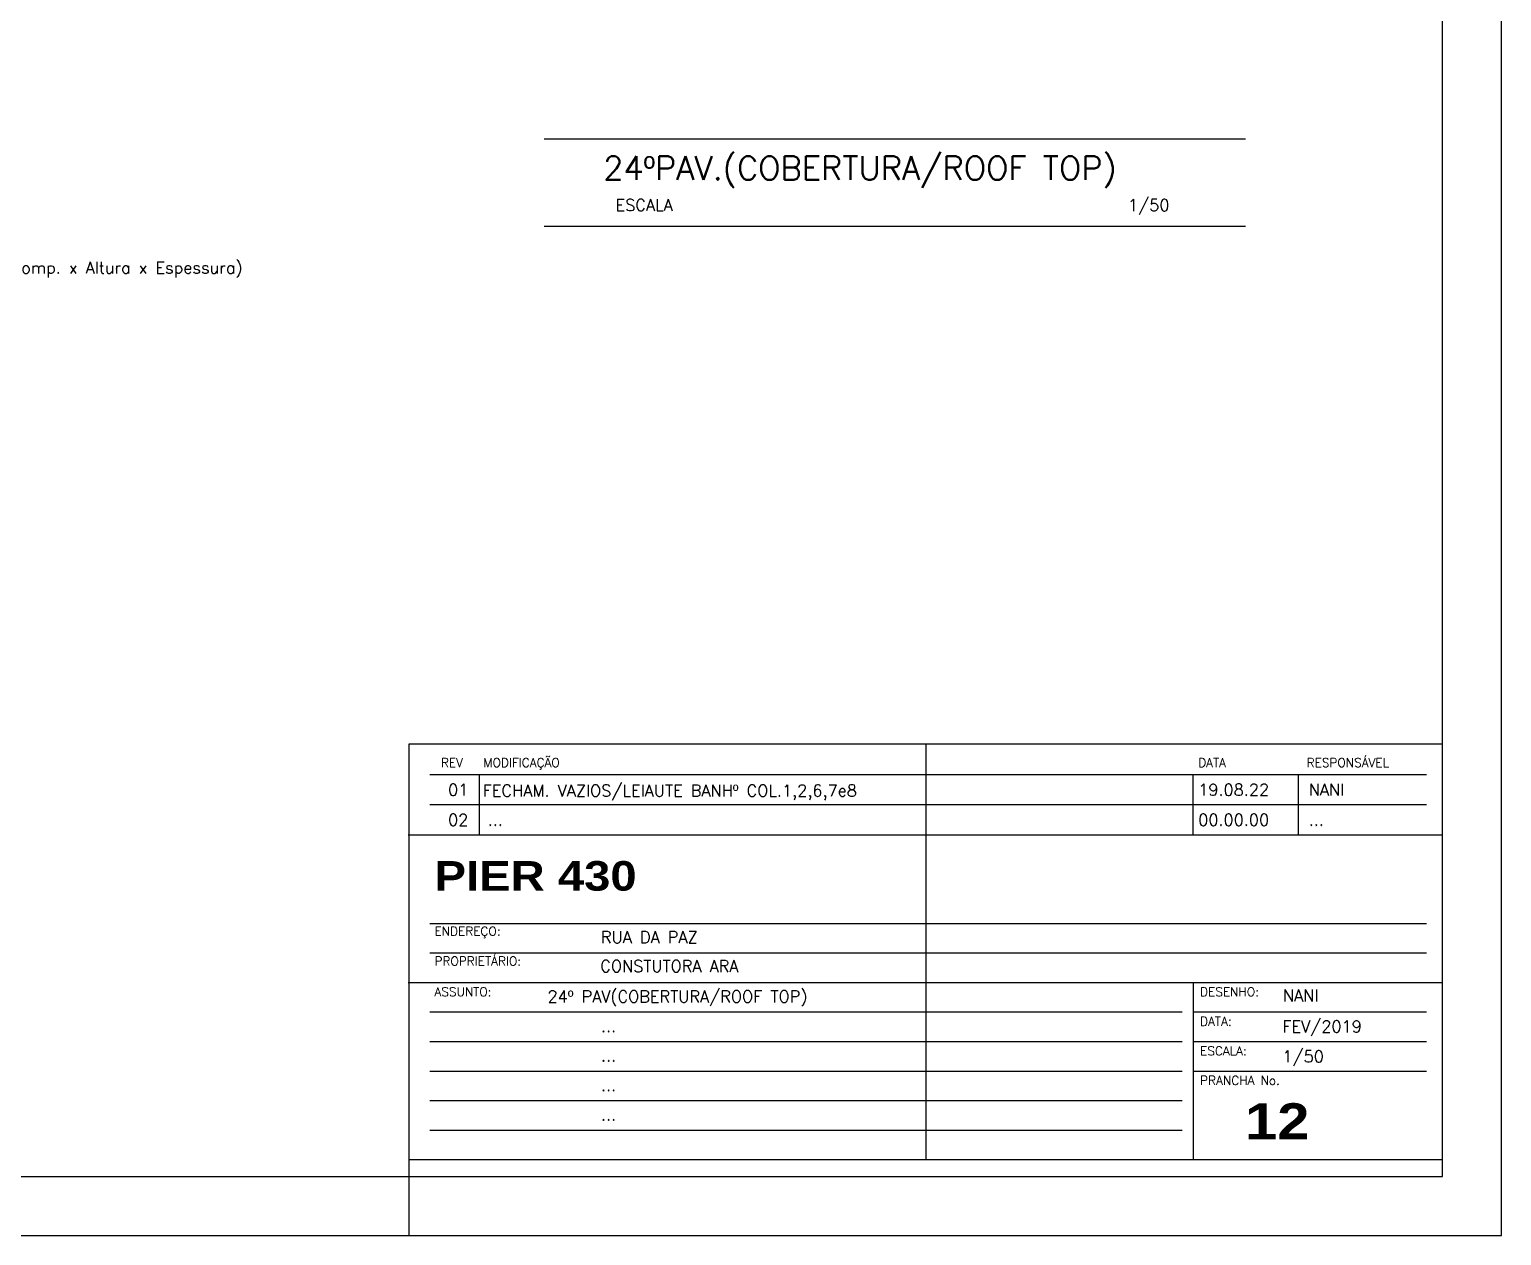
# Model space of a CAD drawing. Header units: millimetres. Extents: x 1658.6 to 1706.6, y -26.2 to 3.6.
# Drawn here: x 1694.09 to 1706.55, y -26.15 to -15.94 of the extents above; entities that cross this region are included whole.
import ezdxf

# ---------------------------------------------------------------- set-up
doc = ezdxf.new("R2010")
doc.units = ezdxf.units.MM
for name, color, linetype in [('CERCADURA', 5, 'Continuous'), ('PAREDE', 7, 'Continuous'), ('TEXTO 1', 3, 'Continuous'), ('TEXTO 2', 2, 'Continuous')]:
    doc.layers.add(name, color=color, linetype=linetype)
doc.styles.add('CARIMBO', font='', dxfattribs={"height": 0.3})
doc.styles.add('ROMANS', font='romans.shx')
doc.styles.get('CARIMBO').set_extended_font_data('Arial Black')

# ---------------------------------------------------------------- blocks, each defined once
blk = doc.blocks.new('PAVIMENTO TIPO-1')
at = {"layer": 'TEXTO 2', "color": 2, "style": 'ROMANS'}
blk.add_text('1/50', height=0.1, dxfattribs=at).set_placement((-6.192, -3.333))

msp = doc.modelspace()

# ---------------------------------------------------------------- linework, layer by layer
at = {"layer": 'CERCADURA', "color": 11}
for p, q in [((1706.554, -26.15), (1706.554, 3.55)), ((1706.054, -21.991), (1697.304, -21.991)), ((1701.679, -21.991), (1697.304, -21.991)), ((1697.304, -21.991), (1697.304, -26.15)), ((1701.679, -21.991), (1701.679, -25.507)), ((1697.482, -22.247), (1705.917, -22.247)), ((1697.902, -22.757), (1697.902, -22.247)), ((1703.944, -22.757), (1703.944, -22.247)), ((1704.834, -22.757), (1704.834, -22.247)), ((1697.482, -22.502), (1705.917, -22.502)), ((1697.482, -23.507), (1705.917, -23.507)), ((1697.482, -23.757), (1705.917, -23.757)), ((1703.944, -24.007), (1703.944, -25.507)), ((1697.482, -24.257), (1703.849, -24.257)), ((1703.944, -24.257), (1705.917, -24.257)), ((1697.482, -24.507), (1703.849, -24.507)), ((1703.944, -24.507), (1705.917, -24.507)), ((1697.482, -24.757), (1703.849, -24.757)), ((1703.944, -24.757), (1705.917, -24.757)), ((1697.482, -25.007), (1703.849, -25.007)), ((1697.482, -25.257), (1703.849, -25.257)), ((1658.554, -26.15), (1706.554, -26.15))]:
    msp.add_line(p, q, dxfattribs=at)
at = {"layer": 'CERCADURA', "color": 5}
for p, q in [((1706.054, -25.65), (1706.054, 3.05)), ((1659.804, -25.65), (1706.054, -25.65))]:
    msp.add_line(p, q, dxfattribs=at)
at = {"layer": 'CERCADURA', "color": 1, "linetype": 'Continuous'}
for p, q in [((1697.298, -22.757), (1706.048, -22.757)), ((1697.298, -24.007), (1706.048, -24.007)), ((1697.304, -25.507), (1706.054, -25.507))]:
    msp.add_line(p, q, dxfattribs=at)
at = {"layer": 'TEXTO 1', "color": 1}
for p, q in [((1698.45, -16.867), (1704.387, -16.867)), ((1698.45, -17.605), (1704.387, -17.605))]:
    msp.add_line(p, q, dxfattribs=at)

# ---------------------------------------------------------------- block references
at = {"layer": 'PAREDE'}
msp.add_blockref('PAVIMENTO TIPO-1', (1709.583, -14.144), dxfattribs=at)

# ---------------------------------------------------------------- texts
at = {"layer": 'CERCADURA', "color": 1}
for s, height, style, p in [('REV', 0.075, 'ROMANS', (1697.575, -22.184)), ('MODIFICAÇÃO', 0.075, 'ROMANS', (1697.935, -22.184)), ('DATA', 0.075, 'ROMANS', (1703.986, -22.184)), ('RESPONSÁVEL', 0.075, 'ROMANS', (1704.904, -22.184)), ('PIER 430', 0.25, 'CARIMBO', (1697.521, -23.23)), ('ENDEREÇO:', 0.075, 'ROMANS', (1697.521, -23.611)), ('PROPRIETÁRIO:', 0.075, 'ROMANS', (1697.521, -23.864)), ('ASSUNTO:', 0.075, 'ROMANS', (1697.521, -24.124)), ('DESENHO:', 0.075, 'ROMANS', (1704.002, -24.124)), ('DATA:', 0.075, 'ROMANS', (1704.002, -24.374)), ('ESCALA:', 0.075, 'ROMANS', (1704.002, -24.624)), ('PRANCHA No.', 0.075, 'ROMANS', (1704.002, -24.874)), ('12', 0.3059, 'CARIMBO', (1704.383, -25.336))]:
    msp.add_text(s, height=height, dxfattribs=dict(at, style=style)).set_placement(p)
at = {"layer": 'CERCADURA', "color": 3, "style": 'ROMANS'}
for s, p in [('01', (1697.636, -22.426)), ('FECHAM. VAZIOS/LEIAUTE BANHº COL.1,2,6,7e8', (1697.929, -22.433)), ('19.08.22', (1703.986, -22.426)), ('NANI', (1704.921, -22.426)), ('02', (1697.636, -22.681)), ('...', (1697.972, -22.681)), ('00.00.00', (1703.986, -22.681)), ('...', (1704.921, -22.681)), ('RUA DA PAZ', (1698.93, -23.674)), ('CONSTUTORA ARA', (1698.924, -23.919)), ('24º PAV(COBERTURA/ROOF TOP)', (1698.478, -24.176)), ('NANI', (1704.703, -24.168)), ('...', (1698.93, -24.426)), ('FEV/2019', (1704.698, -24.43)), ('...', (1698.93, -24.676)), ('1/50', (1704.698, -24.683)), ('...', (1698.93, -24.926)), ('...', (1698.93, -25.176))]:
    msp.add_text(s, height=0.1, dxfattribs=at).set_placement(p)
at = {"layer": 'TEXTO 1', "color": 7, "style": 'ROMANS'}
msp.add_text('24ºPAV.(COBERTURA/ROOF TOP)', height=0.2, dxfattribs=at).set_placement((1698.949, -17.213))
at = {"layer": 'TEXTO 2', "color": 2, "style": 'ROMANS'}
msp.add_text('ESCALA', height=0.1, dxfattribs=at).set_placement((1699.054, -17.476))
at = {"layer": 'TEXTO 2', "style": 'ROMANS'}
msp.add_text('BLOCO DE CIMENTO DE 39 x 19 x 14cm (Comp. x Altura x Espessura)', height=0.1, dxfattribs=at).set_placement((1691.04, -18.006))

doc.saveas('drawing.dxf')
